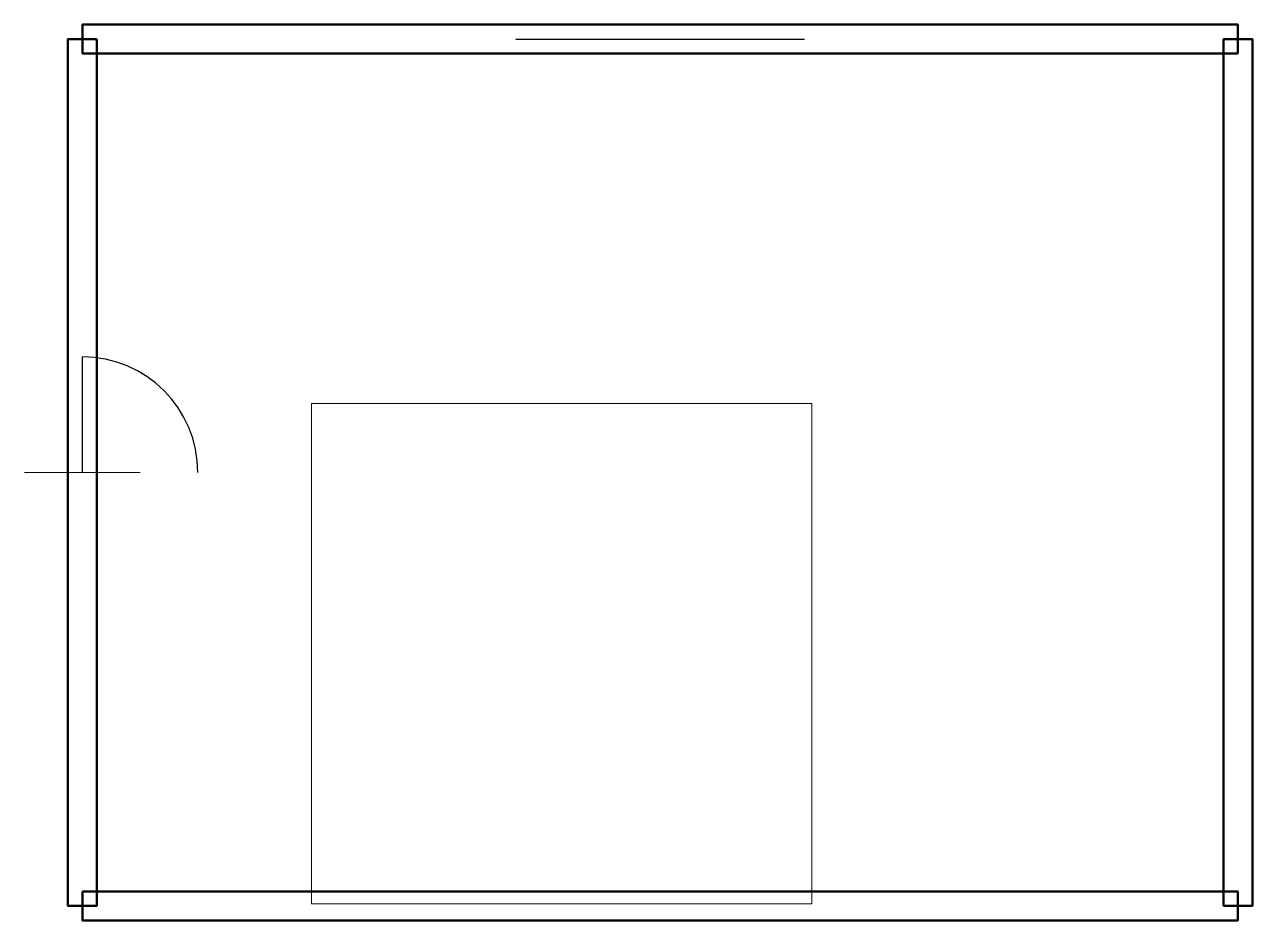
# Model space of a CAD drawing. Header units: metres. Extents: x -0.4 to 8.1, y -0.1 to 6.1.
import ezdxf

# ---------------------------------------------------------------- set-up
doc = ezdxf.new("R2010")
doc.units = ezdxf.units.M
for name, color, linetype, lineweight in [('CONSTRUCTION', 8, 'Continuous', 13), ('DOORS', 2, 'CONTINUOUS', 25), ('ROOMS', 4, 'CONTINUOUS', 13), ('WALLS', 1, 'CONTINUOUS', 50), ('WINDOWS', 3, 'CONTINUOUS', 25)]:
    doc.layers.add(name, color=color, linetype=linetype, lineweight=lineweight)

msp = doc.modelspace()

# ---------------------------------------------------------------- linework, layer by layer
at = {"layer": 'CONSTRUCTION'}
for p, q in [((3, 6.1), (5, 6.1)), ((3, 5.9), (5, 5.9)), ((-0.4, 3), (0.4, 3))]:
    msp.add_line(p, q, dxfattribs=at)
at = {"layer": 'DOORS'}
msp.add_line((0, 3), (0, 3.8), dxfattribs=at)
msp.add_arc((0, 3), 0.8, 0, 90, dxfattribs=at)
at = {"layer": 'ROOMS'}
msp.add_lwpolyline([(1.5868, 0.0144), (5.0509, 0.0144), (5.0509, 3.4785), (1.5868, 3.4785)], close=True, dxfattribs=at)
at = {"layer": 'WALLS', "lineweight": 50}
for points in [[(8, 5.9), (0, 5.9), (0, 6.1), (8, 6.1)], [(0.1, 6), (0.1, 0), (-0.1, 0), (-0.1, 6)], [(7.9, 0), (7.9, 6), (8.1, 6), (8.1, 0)], [(0, 0.1), (8, 0.1), (8, -0.1), (0, -0.1)]]:
    msp.add_lwpolyline(points, close=True, dxfattribs=at)
at = {"layer": 'WINDOWS'}
msp.add_line((3, 6), (5, 6), dxfattribs=at)

doc.saveas('drawing.dxf')
